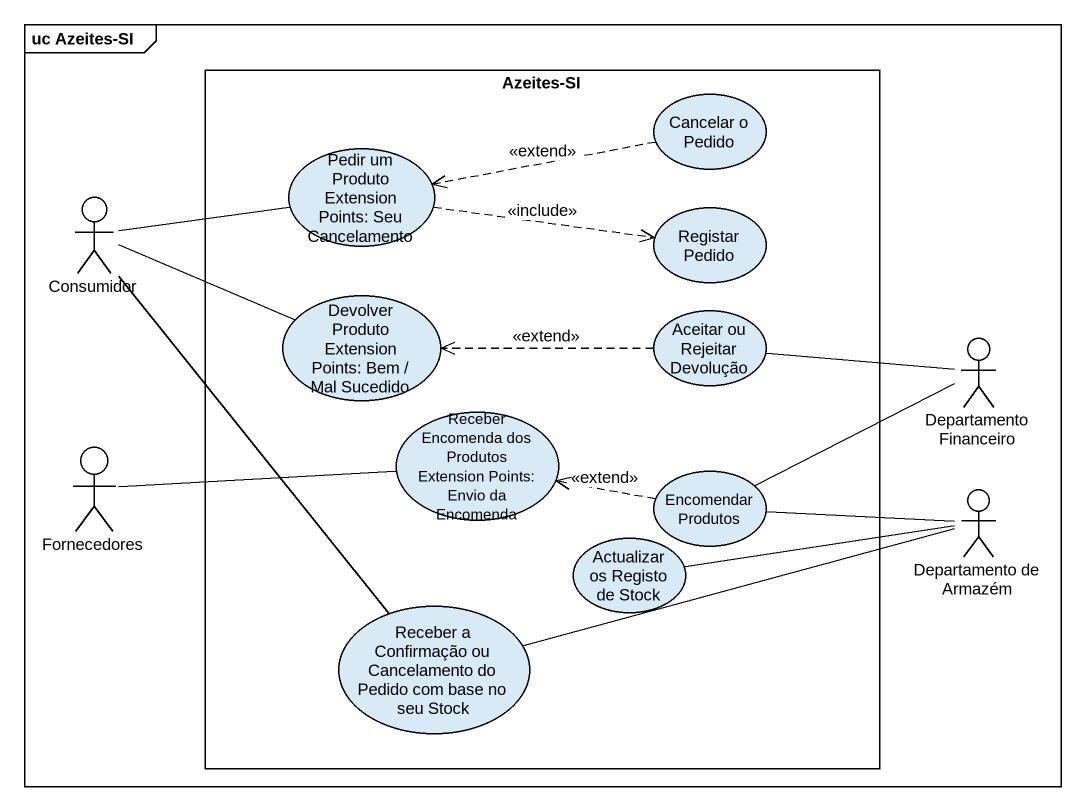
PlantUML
@startuml
mainframe uc Azeites-SI
rectangle "Azeites-SI" as Azeites_SI {
  usecase "Cancelar o Pedido" as Cancelar_o_Pedido
  usecase "Pedir um Produto Extension Points: Seu Cancelamento" as Pedir_um_Produto_Extension
  usecase "Registar Pedido" as Registar_Pedido
  usecase "Devolver Produto Extension Points: Bem / Mal Sucedido" as Devolver_Produto_Extension
  usecase "Aceitar ou Rejeitar Devolução" as Aceitar_ou_Rejeitar
  usecase "Receber Encomenda dos Produtos Extension Points: Envio da Encomenda" as Receber_Encomenda_dos
  usecase "Encomendar Produtos" as Encomendar_Produtos
  usecase "Actualizar os Registo de Stock" as Actualizar_os_Registo_de
  usecase "Receber a Confirmação ou Cancelamento do Pedido com base no seu Stock" as Receber_a_Confirmação_ou
}
actor Consumidor
actor "Departamento Financeiro" as Departamento_Financeiro
actor Fornecedores
actor "Departamento de Armazém" as Departamento_de_Armazém
Cancelar_o_Pedido .left.> Pedir_um_Produto_Extension : <<extend>>
Pedir_um_Produto_Extension .right.> Registar_Pedido : <<include>>
Consumidor -right- Pedir_um_Produto_Extension
Consumidor -right- Devolver_Produto_Extension
Consumidor -- Receber_a_Confirmação_ou
Aceitar_ou_Rejeitar .left.> Devolver_Produto_Extension : <<extend>>
Departamento_Financeiro -left- Aceitar_ou_Rejeitar
Departamento_Financeiro -left- Encomendar_Produtos
Fornecedores -right- Receber_Encomenda_dos
Encomendar_Produtos .left.> Receber_Encomenda_dos : <<extend>>
Departamento_de_Armazém -left- Encomendar_Produtos
Departamento_de_Armazém -left- Actualizar_os_Registo_de
Departamento_de_Armazém -left- Receber_a_Confirmação_ou
@enduml
